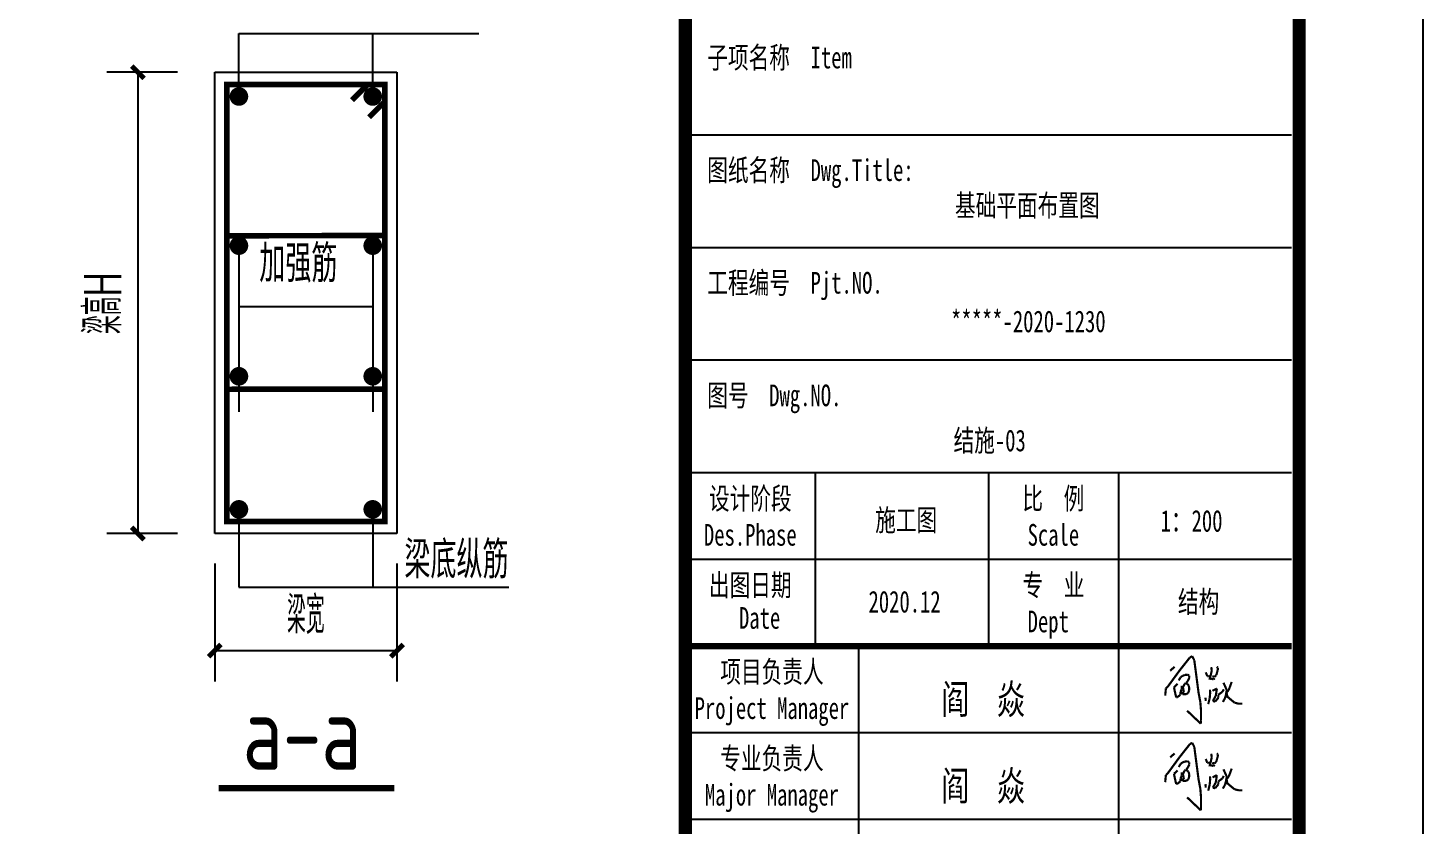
# Model space of a CAD drawing. Extents: x -33967 to 1773478, y -1022458 to -784650.
# Drawn here: x 356551 to 379054, y -1006470 to -993617 of the extents above; entities that cross this region are included whole.
import ezdxf
from ezdxf.enums import TextEntityAlignment as Align

# ---------------------------------------------------------------- set-up
doc = ezdxf.new("R2010")
doc.units = 0
doc.header["$LTSCALE"] = 1000
doc.header["$MEASUREMENT"] = 0
for name, color, linetype in [('AXIS', 3, 'Continuous'), ('BEAM_DE', 7, 'Continuous'), ('NUM', 7, 'Continuous'), ('PUB_TITLE', 4, 'Continuous'), ('REIN', 1, 'Continuous'), ('TEXT', 7, 'Continuous'), ('图框文字', 120, 'Continuous'), ('文字', 7, 'Continuous')]:
    doc.layers.add(name, color=color, linetype=linetype)
doc.styles.add('_gyy_title_ST', font='', dxfattribs={"width": 0.8})
doc.styles.add('_HZTXT', font='tssdeng.shx', dxfattribs={"width": 0.8, "bigfont": 'tssdchn.shx'})
doc.styles.add('_TCH_DIM_T3', font='SIMPLEX', dxfattribs={"width": 0.705882, "bigfont": 'GBCBIG'})
doc.styles.add('TSSD_Norm', font='tssdeng.shx', dxfattribs={"bigfont": 'hztxt.shx'})
doc.styles.get('_gyy_title_ST').set_extended_font_data('SimSun')
doc.dimstyles.new('TCH-200-5', dxfattribs={"dimtxt": 595, "dimasz": 200, "dimexe": 500, "dimexo": 600, "dimgap": 252.5, "dimtad": 1, "dimdec": 0, "dimlfac": 0.2, "dimzin": 0, "dimdsep": 46, "dimtxsty": '_TCH_DIM_T3', "dimblk": 'ARCHTICK', "dimcen": 0.09, "dimclrd": 124, "dimclre": 124, "dimclrt": 7, "dimazin": 2, "dimtfac": 1, "dimtdec": 0, "dimtix": 1, "dimtmove": 2, "dimatfit": 3, "dimfxl": 1, "dimtolj": 1, "dimtzin": 0, "dimarcsym": 0})

# ---------------------------------------------------------------- blocks, each defined once
blk = doc.blocks.new('asdf')
at = {"color": 2, "lineweight": 25, "const_width": 25}
for points in [[(2531310, 1895199), (2531428, 1895348)], [(2531428, 1895348), (2531455, 1895365)], [(2531455, 1895365), (2531480, 1895318)], [(2531180, 1895021), (2531310, 1895199)], [(2531201, 1895196), (2531253, 1895242)], [(2531480, 1895318), (2531529, 1894945)], [(2531612, 1895178), (2531630, 1895135)], [(2531681, 1895194), (2531671, 1895149)], [(2531677, 1895238), (2531681, 1895194)], [(2531744, 1895184), (2531734, 1895144)], [(2531740, 1895244), (2531751, 1895233)], [(2531751, 1895205), (2531744, 1895184)], [(2531751, 1895233), (2531751, 1895205)], [(2531152, 1894991), (2531180, 1895021)], [(2531288, 1895046), (2531245, 1895006)], [(2531245, 1895006), (2531261, 1894932)], [(2531301, 1895084), (2531314, 1895109)], [(2531314, 1895109), (2531322, 1895121)], [(2531322, 1895121), (2531341, 1895136)], [(2531334, 1894984), (2531336, 1895022)], [(2531341, 1895136), (2531372, 1895148)], [(2531345, 1894996), (2531367, 1895042)], [(2531367, 1895042), (2531382, 1895054)], [(2531372, 1895148), (2531403, 1895151)], [(2531382, 1895054), (2531401, 1895042)], [(2531407, 1895082), (2531389, 1895056)], [(2531401, 1895042), (2531414, 1895027)], [(2531403, 1895151), (2531421, 1895140)], [(2531423, 1895114), (2531407, 1895082)], [(2531414, 1895027), (2531422, 1895000)], [(2531421, 1895140), (2531423, 1895114)], [(2531630, 1895135), (2531645, 1895132)], [(2531645, 1895132), (2531659, 1895133)], [(2531658, 1895106), (2531656, 1895092)], [(2531671, 1895149), (2531658, 1895106)], [(2531671, 1895106), (2531703, 1895096)], [(2531712, 1895127), (2531687, 1895132)], [(2531703, 1895096), (2531716, 1895110)], [(2531734, 1895144), (2531712, 1895127)], [(2531817, 1895058), (2531855, 1894974)], [(2531912, 1895067), (2531878, 1894974)], [(2531144, 1894910), (2531152, 1894991)], [(2531261, 1894932), (2531271, 1894889)], [(2531271, 1894889), (2531288, 1894893)], [(2531288, 1894893), (2531319, 1894920)], [(2531319, 1894920), (2531321, 1894951)], [(2531321, 1894951), (2531334, 1894984)], [(2531338, 1894938), (2531326, 1894956)], [(2531346, 1894925), (2531338, 1894938)], [(2531339, 1894936), (2531360, 1894945)], [(2531387, 1894925), (2531346, 1894925)], [(2531360, 1894945), (2531351, 1894996)], [(2531409, 1894940), (2531387, 1894925)], [(2531421, 1894971), (2531409, 1894940)], [(2531422, 1895000), (2531421, 1894971)], [(2531529, 1894945), (2531550, 1894833)], [(2531610, 1894887), (2531611, 1894847)], [(2531658, 1894880), (2531641, 1894811)], [(2531664, 1894948), (2531658, 1894880)], [(2531661, 1894978), (2531664, 1894948)], [(2531690, 1894965), (2531741, 1894991)], [(2531728, 1894906), (2531694, 1894847)], [(2531694, 1894847), (2531720, 1894839)], [(2531720, 1894839), (2531758, 1894885)], [(2531741, 1894991), (2531728, 1894906)], [(2531758, 1894919), (2531804, 1894953)], [(2531758, 1894885), (2531758, 1894919)], [(2531804, 1894953), (2531821, 1894982)], [(2531835, 1894880), (2531810, 1894836)], [(2531845, 1894919), (2531835, 1894880)], [(2531855, 1894974), (2531845, 1894919)], [(2531855, 1894949), (2531853, 1894942)], [(2531853, 1894942), (2531864, 1894888)], [(2531878, 1894974), (2531855, 1894949)], [(2531862, 1894897), (2531907, 1894859)], [(2531907, 1894859), (2531945, 1894828)], [(2531555, 1894585), (2531397, 1894735)], [(2531550, 1894833), (2531558, 1894732)], [(2531558, 1894732), (2531558, 1894626)], [(2531945, 1894828), (2531993, 1894816)], [(2531993, 1894816), (2532034, 1894816)], [(2531558, 1894626), (2531555, 1894585)]]:
    blk.add_lwpolyline(points, dxfattribs=at)
blk = doc.blocks.new('_ArchTick')
at = {"color": 0, "linetype": 'ByBlock', "const_width": 0.4}
blk.add_lwpolyline([(-0.5, -0.5), (0.5, 0.5)], dxfattribs=at)
blk = doc.blocks.new('*D1698')
at = {"layer": 'AXIS', "color": 124, "lineweight": -2, "transparency": 16777216}
for p, q in [((359565, -1002255), (359565, -1004157)), ((362503, -1002255), (362503, -1004157)), ((359565, -1003657), (362503, -1003657))]:
    blk.add_line(p, q, dxfattribs=at)
at = {"layer": 'Defpoints', "color": 0, "transparency": 16777216}
for p in [(359565, -1001655), (362503, -1001655), (362503, -1003657)]:
    blk.add_point(p, dxfattribs=at)
at = {"layer": 'AXIS', "color": 124, "lineweight": -2, "transparency": 16777216, "xscale": 200, "yscale": 200, "zscale": 200, "rotation": 180}
blk.add_blockref('_ArchTick', (359565, -1003657), dxfattribs=at)
at = {"layer": 'AXIS', "color": 124, "lineweight": -2, "transparency": 16777216, "xscale": 200, "yscale": 200, "zscale": 200}
blk.add_blockref('_ArchTick', (362503, -1003657), dxfattribs=at)
at = {"layer": 'AXIS', "color": 7, "transparency": 16777216, "insert": (361034, -1003087), "char_height": 595, "attachment_point": 5, "style": '_TCH_DIM_T3'}
blk.add_mtext('\\A1;梁宽', dxfattribs=at)
blk = doc.blocks.new('*D1699')
at = {"layer": 'AXIS', "color": 124, "lineweight": -2, "transparency": 16777216}
for p, q in [((358965, -994333), (357824, -994333)), ((358324, -994333), (358324, -1001770)), ((358965, -1001770), (357824, -1001770))]:
    blk.add_line(p, q, dxfattribs=at)
at = {"layer": 'Defpoints', "color": 0, "transparency": 16777216}
for p in [(359565, -994333), (358324, -1001770), (359565, -1001770)]:
    blk.add_point(p, dxfattribs=at)
at = {"layer": 'AXIS', "color": 124, "lineweight": -2, "transparency": 16777216, "xscale": 200, "yscale": 200, "zscale": 200}
for p, rotation in [((358324, -994333), 90), ((358324, -1001770), 270)]:
    blk.add_blockref('_ArchTick', p, dxfattribs=dict(at, rotation=rotation))
at = {"layer": 'AXIS', "color": 7, "transparency": 16777216, "insert": (357758, -998052), "char_height": 595, "attachment_point": 5, "rotation": 90, "style": '_TCH_DIM_T3'}
blk.add_mtext('\\A1;梁高H', dxfattribs=at)

msp = doc.modelspace()

# ---------------------------------------------------------------- linework, layer by layer
at = {"color": 3, "linetype": 'Continuous'}
for p, q in [((359954.6, -994723.1), (359954.6, -993705.3)), ((359954.6, -993705.3), (363822.5, -993705.3)), ((362112.7, -994723.1), (362112.7, -993705.3)), ((359954.6, -997128.2), (359954.6, -998061.9)), ((359954.6, -997297.2), (359954.6, -999809.7)), ((362112.7, -997128.2), (362112.7, -998061.9)), ((362112.7, -997297.2), (362112.7, -999809.7)), ((359954.6, -998109.2), (362112.7, -998109.2)), ((359954.6, -1001380), (359954.6, -1002632.7)), ((362112.7, -1001380), (362112.7, -1002632.7)), ((359954.6, -1002632.7), (364310.4, -1002632.7))]:
    msp.add_line(p, q, dxfattribs=at)
at = {"layer": 'BEAM_DE'}
for p, q in [((359564.6, -1001770), (359564.6, -994333.1)), ((359564.6, -994333.1), (362502.7, -994333.1)), ((362502.7, -994333.1), (362502.7, -1001770)), ((362502.7, -1001770), (359564.6, -1001770))]:
    msp.add_line(p, q, dxfattribs=at)
at = {"layer": 'PUB_TITLE'}
for p, q in [((376931.9, -995344.8), (367155, -995344.8)), ((376931.9, -997160.6), (367155, -997160.6)), ((376931.9, -998976.3), (367155, -998976.3)), ((376931.9, -1000792), (367155, -1000792)), ((369250, -1000792), (369250, -1003585.4)), ((372043.4, -1000792), (372043.4, -1003585.4)), ((374138.5, -1000792), (374138.5, -1013362.3)), ((376931.9, -1002188.7), (367155, -1002188.7)), ((369948.4, -1003585.4), (369948.4, -1013362.3)), ((376931.9, -1004982.1), (367155, -1004982.1)), ((376931.9, -1006378.8), (367155, -1006378.8))]:
    msp.add_line(p, q, dxfattribs=at)
msp.add_lwpolyline([(260253.9, -1022458.4), (379053.9, -1022458.4), (379053.9, -938458.4), (260253.9, -938458.4)], close=True, dxfattribs=at)
at = {"layer": 'PUB_TITLE', "const_width": 212.1}
for points in [[(263074.3, -1021044.2), (263074.3, -939872.6), (377053.9, -939872.6), (377053.9, -1021044.2)], [(367155, -939872.6), (377053.9, -939872.6), (377053.9, -1021044.2), (367155, -1021044.2)]]:
    msp.add_lwpolyline(points, close=True, dxfattribs=at)
at = {"layer": 'PUB_TITLE', "const_width": 97.8}
msp.add_lwpolyline([(367155, -1003585.4), (376931.9, -1003585.4)], dxfattribs=at)
at = {"layer": 'REIN', "const_width": 90}
for points in [[(362307.7, -994528.1), (362307.7, -1001575), (359759.6, -1001575), (359759.6, -994528.1), (362307.7, -994528.1)], [(361777.3, -994782.7), (362031.9, -994528.1)], [(362307.7, -994803.9), (362053.1, -995058.4)], [(362310.4, -996964.6), (359759.6, -996968.7)], [(362310.4, -999439.9), (359759.6, -999444)]]:
    msp.add_lwpolyline(points, dxfattribs=at)
at = {"layer": 'REIN', "const_width": 150}
for points in [[(359879.6, -994723.1, 1), (360029.6, -994723.1, 1)], [(362037.7, -994723.1, 1), (362187.7, -994723.1, 1)], [(359879.6, -997128.2, 1), (360029.6, -997128.2, 1)], [(362037.7, -997128.2, 1), (362187.7, -997128.2, 1)], [(359879.6, -999234.4, 1), (360029.6, -999234.4, 1)], [(362037.7, -999234.4, 1), (362187.7, -999234.4, 1)], [(359879.6, -1001380, 1), (360029.6, -1001380, 1)], [(362037.7, -1001380, 1), (362187.7, -1001380, 1)]]:
    msp.add_lwpolyline(points, format="xyb", close=True, dxfattribs=at)
at = {"layer": '文字', "const_width": 105}
msp.add_lwpolyline([(359627.1, -1005875.5), (362461.5, -1005875.5)], dxfattribs=at)

# ---------------------------------------------------------------- block references
at = {"layer": '图框文字', "xscale": 1.39670375, "yscale": 1.39670375, "zscale": 1.39670375}
for p in [(-3160364.1, -3651009.7), (-3160364.1, -3652406.4)]:
    msp.add_blockref('asdf', p, dxfattribs=at)

# ---------------------------------------------------------------- texts
at = {"layer": 'NUM', "style": 'TSSD_Norm', "width": 0.7}
msp.add_text('加强筋', height=600, dxfattribs=at).set_placement((361543.1, -997897.4), align=Align.BOTTOM_RIGHT)
msp.add_text('梁底纵筋', height=600, dxfattribs=at).set_placement((364303.4, -1002493.6), align=Align.RIGHT)
at = {"layer": 'PUB_TITLE', "style": '_gyy_title_ST', "width": 0.7}
for s, height, p in [('子项名称  Item', 349.18, (367508.4, -994269.4)), ('图纸名称  Dwg.Title:', 349.176, (367508.4, -996085.1)), ('工程编号  Pjt.NO.', 349.176, (367508.4, -997900.8)), ('图号  Dwg.NO.', 349.176, (367508.4, -999716.5))]:
    msp.add_text(s, height=height, dxfattribs=at).set_placement(p)
at = {"layer": 'PUB_TITLE', "color": 6, "style": '_gyy_title_ST', "width": 0.7}
msp.add_text('基础平面布置图', height=349.18, dxfattribs=at).set_placement((372670.4, -996471.6), align=Align.MIDDLE)
at = {"layer": 'PUB_TITLE', "color": 2, "style": '_gyy_title_ST', "width": 0.7}
msp.add_text('*****-2020-1230', height=349.176, dxfattribs=at).set_placement((372686.7, -998523.4), align=Align.CENTER)
at = {"layer": 'PUB_TITLE', "color": 6, "style": '_gyy_title_ST', "width": 0.7}
msp.add_text('结施-03', height=349.18, dxfattribs=at).set_placement((372063.5, -1000444), align=Align.CENTER)
at = {"layer": 'PUB_TITLE', "style": '_gyy_title_ST', "width": 0.7}
for s, height, p in [('设计阶段', 349.18, (368202.5, -1001378.6)), ('比  例', 349.18, (373091, -1001378.6)), ('Des.Phase', 349.18, (368202.5, -1001965.2)), ('Scale', 349.18, (373091, -1001965.2)), ('出图日期', 349.18, (368202.5, -1002775.3)), ('专  业', 349.18, (373091, -1002775.3)), ('Date', 349.18, (368352.7, -1003304.7)), ('Dept ', 349.18, (373091, -1003361.9)), ('项目负责人', 349.18, (368551.7, -1004172)), ('Project Manager', 349.176, (368551.7, -1004758.6)), ('专业负责人', 349.18, (368551.7, -1005568.7)), ('Major Manager', 349.176, (368551.7, -1006155.3))]:
    msp.add_text(s, height=height, dxfattribs=at).set_placement(p, align=Align.CENTER)
at = {"layer": 'TEXT', "color": 3, "style": '_gyy_title_ST', "width": 0.7}
for p in [(371282.8, -1004678.4), (371282.8, -1006075.1)]:
    msp.add_text('阎  焱', height=471.58, dxfattribs=at).set_placement(p)
at = {"layer": '图框文字', "color": 7, "style": '_gyy_title_ST', "width": 0.7}
for s, p in [('施工图', (370717, -1001728.4)), ('1：200', (375319.2, -1001739.5)), ('2020.12', (370691.2, -1003043)), ('结构', (375433.4, -1003043))]:
    msp.add_text(s, height=349.18, dxfattribs=at).set_placement(p, align=Align.CENTER)
at = {"layer": '文字', "style": '_HZTXT', "width": 0.8}
msp.add_text('a-a', height=1200, dxfattribs=at).set_placement((360015.9, -1005576.8))

# ---------------------------------------------------------------- dimensions: what is measured, and where the dimension line sits
at = {"layer": 'AXIS'}
dim = msp.add_linear_dim(base=(358324.1, -1001770), p1=(359564.6, -994333.1), p2=(359564.6, -1001770), angle=90, text='梁高H', dimstyle='TCH-200-5', dxfattribs=at)
dim.commit()
dim.dimension.update_dxf_attribs({"geometry": '*D1699', "text_midpoint": (357757.7, -998051.6)})
dim = msp.add_linear_dim(base=(362502.7, -1003656.9), p1=(359564.6, -1001654.9), p2=(362502.7, -1001654.9), text='梁宽', dimstyle='TCH-200-5', dxfattribs=at)
dim.commit()
dim.dimension.update_dxf_attribs({"geometry": '*D1698', "text_midpoint": (361033.6, -1003087.2)})

doc.saveas('drawing.dxf')
